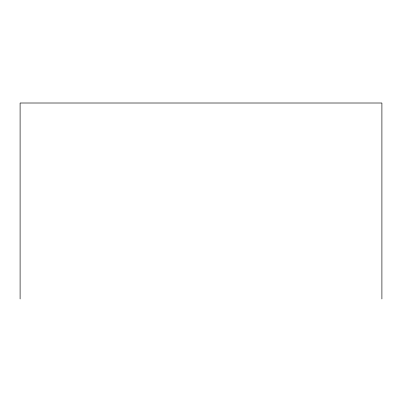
<?xml version="1.0" encoding="UTF-8"?>
<svg xmlns="http://www.w3.org/2000/svg" width="402" height="402" viewBox="0 0 402 402"><rect width="100%" height="100%" fill="white"/><g stroke="black" fill="none" stroke-linecap="round" stroke-linejoin="round"><path stroke-width="0.6" d="M381.9 298.993L381.9 103.007L20.1 103.007L20.1 298.993"/></g></svg>
